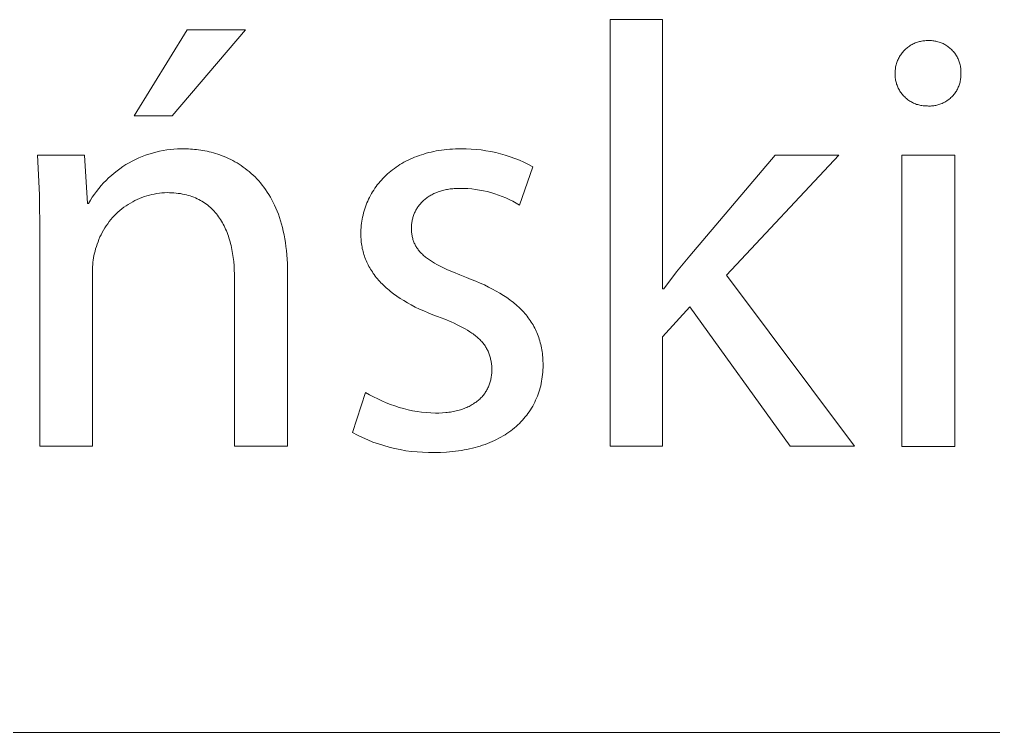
# Model space of a CAD drawing. Header units: millimetres. Extents: x -2163 to 4354, y -841 to 3711.
# Drawn here: x 3433.8 to 3539.5, y -841.3 to -763.9 of the extents above; entities that cross this region are included whole.
import ezdxf

# ---------------------------------------------------------------- set-up
doc = ezdxf.new("R2010")
doc.units = ezdxf.units.MM
doc.header["$MEASUREMENT"] = 0
doc.layers.add('Domyślny', color=7, linetype='Continuous', true_color=0x000000)

msp = doc.modelspace()

# ---------------------------------------------------------------- linework, layer by layer
at = {"layer": 'Domyślny', "color": 18, "lineweight": 15, "true_color": 0x000000}
for p, q in [((3497.87, -810.22), (3497.87, -763.91)), ((3497.87, -763.91), (3503.55, -763.91)), ((3503.55, -763.91), (3503.55, -793.14)), ((3446.2, -774.37), (3451.95, -765.04)), ((3458.27, -765.04), (3450.33, -774.37)), ((3451.95, -765.04), (3458.27, -765.04)), ((3531.2, -766.37), (3531.31, -766.34)), ((3531.31, -766.34), (3531.43, -766.3)), ((3531.43, -766.3), (3531.55, -766.28)), ((3531.55, -766.28), (3531.66, -766.25)), ((3531.66, -766.25), (3531.78, -766.23)), ((3531.78, -766.23), (3531.9, -766.22)), ((3531.9, -766.22), (3532.02, -766.21)), ((3532.02, -766.21), (3532.14, -766.2)), ((3532.14, -766.2), (3532.26, -766.2)), ((3532.26, -766.2), (3532.39, -766.2)), ((3532.39, -766.2), (3532.5, -766.2)), ((3532.5, -766.2), (3532.62, -766.2)), ((3532.62, -766.2), (3532.74, -766.2)), ((3532.74, -766.2), (3532.86, -766.21)), ((3532.86, -766.21), (3532.97, -766.23)), ((3532.97, -766.23), (3533.09, -766.25)), ((3533.09, -766.25), (3533.21, -766.27)), ((3533.21, -766.27), (3533.32, -766.29)), ((3533.32, -766.29), (3533.43, -766.32)), ((3533.43, -766.32), (3533.55, -766.36)), ((3533.55, -766.36), (3533.66, -766.39)), ((3529.61, -767.44), (3529.69, -767.35)), ((3529.69, -767.35), (3529.78, -767.26)), ((3529.78, -767.26), (3529.86, -767.17)), ((3529.86, -767.17), (3529.95, -767.09)), ((3529.95, -767.09), (3530.04, -767.01)), ((3530.04, -767.01), (3530.14, -766.94)), ((3530.14, -766.94), (3530.23, -766.86)), ((3530.23, -766.86), (3530.33, -766.8)), ((3530.33, -766.8), (3530.43, -766.73)), ((3530.43, -766.73), (3530.54, -766.67)), ((3530.54, -766.67), (3530.64, -766.61)), ((3530.64, -766.61), (3530.75, -766.55)), ((3530.75, -766.55), (3530.86, -766.5)), ((3530.86, -766.5), (3530.97, -766.46)), ((3530.97, -766.46), (3531.08, -766.41)), ((3531.08, -766.41), (3531.2, -766.37)), ((3533.66, -766.39), (3533.77, -766.44)), ((3533.77, -766.44), (3533.88, -766.48)), ((3533.88, -766.48), (3533.99, -766.53)), ((3533.99, -766.53), (3534.09, -766.58)), ((3534.09, -766.58), (3534.19, -766.64)), ((3534.19, -766.64), (3534.3, -766.7)), ((3534.3, -766.7), (3534.4, -766.76)), ((3534.4, -766.76), (3534.49, -766.83)), ((3534.49, -766.83), (3534.59, -766.9)), ((3534.59, -766.9), (3534.68, -766.97)), ((3534.68, -766.97), (3534.77, -767.05)), ((3534.77, -767.05), (3534.86, -767.13)), ((3534.86, -767.13), (3534.94, -767.21)), ((3534.94, -767.21), (3535.02, -767.3)), ((3535.02, -767.3), (3535.1, -767.38)), ((3535.1, -767.38), (3535.18, -767.48)), ((3528.96, -768.59), (3529.01, -768.48)), ((3529.01, -768.48), (3529.05, -768.36)), ((3529.05, -768.36), (3529.1, -768.25)), ((3529.1, -768.25), (3529.15, -768.14)), ((3529.15, -768.14), (3529.21, -768.04)), ((3529.21, -768.04), (3529.26, -767.93)), ((3529.26, -767.93), (3529.33, -767.83)), ((3529.33, -767.83), (3529.39, -767.73)), ((3529.39, -767.73), (3529.46, -767.63)), ((3529.46, -767.63), (3529.54, -767.53)), ((3529.54, -767.53), (3529.61, -767.44)), ((3535.18, -767.48), (3535.25, -767.57)), ((3535.25, -767.57), (3535.32, -767.66)), ((3535.32, -767.66), (3535.38, -767.76)), ((3535.38, -767.76), (3535.44, -767.86)), ((3535.44, -767.86), (3535.5, -767.96)), ((3535.5, -767.96), (3535.56, -768.07)), ((3535.56, -768.07), (3535.61, -768.17)), ((3535.61, -768.17), (3535.66, -768.28)), ((3535.66, -768.28), (3535.7, -768.39)), ((3535.7, -768.39), (3535.74, -768.5)), ((3528.79, -769.42), (3528.81, -769.3)), ((3528.79, -769.54), (3528.79, -769.42)), ((3528.81, -769.3), (3528.82, -769.18)), ((3528.82, -769.18), (3528.84, -769.06)), ((3528.84, -769.06), (3528.87, -768.94)), ((3528.87, -768.94), (3528.9, -768.82)), ((3528.9, -768.82), (3528.93, -768.7)), ((3528.93, -768.7), (3528.96, -768.59)), ((3535.74, -768.5), (3535.78, -768.61)), ((3535.78, -768.61), (3535.81, -768.73)), ((3535.81, -768.73), (3535.84, -768.84)), ((3535.84, -768.84), (3535.86, -768.96)), ((3535.86, -768.96), (3535.88, -769.07)), ((3535.88, -769.07), (3535.9, -769.19)), ((3535.9, -769.19), (3535.91, -769.31)), ((3535.91, -769.31), (3535.92, -769.42)), ((3535.92, -769.42), (3535.93, -769.54)), ((3528.78, -769.66), (3528.79, -769.54)), ((3528.78, -769.78), (3528.78, -769.66)), ((3528.78, -769.9), (3528.78, -769.78)), ((3528.79, -770.01), (3528.78, -769.9)), ((3528.79, -770.13), (3528.79, -770.01)), ((3528.8, -770.25), (3528.79, -770.13)), ((3528.82, -770.37), (3528.8, -770.25)), ((3528.84, -770.48), (3528.82, -770.37)), ((3528.86, -770.6), (3528.84, -770.48)), ((3535.85, -770.59), (3535.83, -770.7)), ((3535.88, -770.47), (3535.85, -770.59)), ((3535.89, -770.36), (3535.88, -770.47)), ((3535.91, -770.24), (3535.89, -770.36)), ((3535.92, -770.13), (3535.91, -770.24)), ((3535.93, -769.66), (3535.92, -769.78)), ((3535.92, -769.78), (3535.92, -769.89)), ((3535.92, -769.89), (3535.92, -770.01)), ((3535.92, -770.01), (3535.92, -770.13)), ((3535.93, -769.54), (3535.93, -769.66)), ((3528.89, -770.71), (3528.86, -770.6)), ((3528.92, -770.83), (3528.89, -770.71)), ((3528.95, -770.94), (3528.92, -770.83)), ((3528.99, -771.05), (3528.95, -770.94)), ((3529.04, -771.16), (3528.99, -771.05)), ((3529.08, -771.27), (3529.04, -771.16)), ((3529.13, -771.37), (3529.08, -771.27)), ((3529.19, -771.48), (3529.13, -771.37)), ((3529.24, -771.58), (3529.19, -771.48)), ((3529.3, -771.68), (3529.24, -771.58)), ((3535.49, -771.57), (3535.43, -771.67)), ((3535.54, -771.46), (3535.49, -771.57)), ((3535.59, -771.36), (3535.54, -771.46)), ((3535.64, -771.25), (3535.59, -771.36)), ((3535.69, -771.15), (3535.64, -771.25)), ((3535.73, -771.04), (3535.69, -771.15)), ((3535.76, -770.93), (3535.73, -771.04)), ((3535.8, -770.82), (3535.76, -770.93)), ((3535.83, -770.7), (3535.8, -770.82)), ((3529.37, -771.78), (3529.3, -771.68)), ((3529.44, -771.88), (3529.37, -771.78)), ((3529.51, -771.97), (3529.44, -771.88)), ((3529.58, -772.06), (3529.51, -771.97)), ((3529.66, -772.15), (3529.58, -772.06)), ((3529.74, -772.24), (3529.66, -772.15)), ((3529.82, -772.32), (3529.74, -772.24)), ((3529.91, -772.4), (3529.82, -772.32)), ((3530, -772.48), (3529.91, -772.4)), ((3530.09, -772.56), (3530, -772.48)), ((3530.18, -772.63), (3530.09, -772.56)), ((3530.28, -772.7), (3530.18, -772.63)), ((3530.38, -772.76), (3530.28, -772.7)), ((3534.48, -772.68), (3534.38, -772.75)), ((3534.57, -772.61), (3534.48, -772.68)), ((3534.66, -772.54), (3534.57, -772.61)), ((3534.75, -772.47), (3534.66, -772.54)), ((3534.84, -772.39), (3534.75, -772.47)), ((3534.92, -772.31), (3534.84, -772.39)), ((3535.01, -772.22), (3534.92, -772.31)), ((3535.08, -772.14), (3535.01, -772.22)), ((3535.16, -772.05), (3535.08, -772.14)), ((3535.23, -771.96), (3535.16, -772.05)), ((3535.3, -771.86), (3535.23, -771.96)), ((3535.37, -771.77), (3535.3, -771.86)), ((3535.43, -771.67), (3535.37, -771.77)), ((3530.48, -772.82), (3530.38, -772.76)), ((3530.58, -772.88), (3530.48, -772.82)), ((3530.68, -772.93), (3530.58, -772.88)), ((3530.79, -772.99), (3530.68, -772.93)), ((3530.9, -773.03), (3530.79, -772.99)), ((3531.01, -773.08), (3530.9, -773.03)), ((3531.12, -773.12), (3531.01, -773.08)), ((3531.23, -773.15), (3531.12, -773.12)), ((3531.34, -773.18), (3531.23, -773.15)), ((3531.46, -773.21), (3531.34, -773.18)), ((3531.57, -773.23), (3531.46, -773.21)), ((3531.69, -773.25), (3531.57, -773.23)), ((3531.81, -773.27), (3531.69, -773.25)), ((3531.92, -773.28), (3531.81, -773.27)), ((3532.04, -773.29), (3531.92, -773.28)), ((3532.16, -773.29), (3532.04, -773.29)), ((3532.28, -773.29), (3532.16, -773.29)), ((3532.39, -773.3), (3532.28, -773.29)), ((3532.51, -773.3), (3532.39, -773.3)), ((3532.63, -773.3), (3532.51, -773.3)), ((3532.74, -773.29), (3532.63, -773.3)), ((3532.86, -773.29), (3532.74, -773.29)), ((3532.97, -773.27), (3532.86, -773.29)), ((3533.09, -773.25), (3532.97, -773.27)), ((3533.2, -773.23), (3533.09, -773.25)), ((3533.32, -773.21), (3533.2, -773.23)), ((3533.43, -773.18), (3533.32, -773.21)), ((3533.54, -773.14), (3533.43, -773.18)), ((3533.65, -773.11), (3533.54, -773.14)), ((3533.76, -773.07), (3533.65, -773.11)), ((3533.87, -773.02), (3533.76, -773.07)), ((3533.98, -772.97), (3533.87, -773.02)), ((3534.08, -772.92), (3533.98, -772.97)), ((3534.18, -772.87), (3534.08, -772.92)), ((3534.28, -772.81), (3534.18, -772.87)), ((3534.38, -772.75), (3534.28, -772.81)), ((3450.33, -774.37), (3446.2, -774.37)), ((3450.12, -778.02), (3450.51, -777.98)), ((3450.51, -777.98), (3450.9, -777.96)), ((3450.9, -777.96), (3451.3, -777.95)), ((3451.3, -777.95), (3451.69, -777.95)), ((3451.69, -777.95), (3451.9, -777.95)), ((3451.9, -777.95), (3452.11, -777.96)), ((3452.11, -777.96), (3452.32, -777.97)), ((3452.32, -777.97), (3452.54, -777.98)), ((3452.54, -777.98), (3452.75, -778)), ((3480.15, -778.01), (3480.45, -777.99)), ((3480.45, -777.99), (3480.76, -777.97)), ((3480.76, -777.97), (3481.07, -777.95)), ((3481.07, -777.95), (3481.38, -777.94)), ((3481.38, -777.94), (3481.69, -777.94)), ((3481.69, -777.94), (3482.23, -777.94)), ((3482.23, -777.94), (3482.77, -777.97)), ((3482.77, -777.97), (3483.31, -778.01)), ((3435.92, -782.92), (3435.72, -778.64)), ((3435.72, -778.64), (3440.8, -778.64)), ((3440.8, -778.64), (3441.12, -783.87)), ((3446.35, -779.1), (3446.71, -778.93)), ((3446.71, -778.93), (3447.07, -778.78)), ((3447.07, -778.78), (3447.44, -778.64)), ((3447.44, -778.64), (3447.81, -778.51)), ((3447.81, -778.51), (3448.19, -778.4)), ((3448.19, -778.4), (3448.57, -778.29)), ((3448.57, -778.29), (3448.95, -778.2)), ((3448.95, -778.2), (3449.34, -778.13)), ((3449.34, -778.13), (3449.73, -778.07)), ((3449.73, -778.07), (3450.12, -778.02)), ((3452.75, -778), (3452.98, -778.02)), ((3452.98, -778.02), (3453.2, -778.05)), ((3453.2, -778.05), (3453.42, -778.08)), ((3453.42, -778.08), (3453.65, -778.12)), ((3453.65, -778.12), (3453.88, -778.16)), ((3453.88, -778.16), (3454.11, -778.21)), ((3454.11, -778.21), (3454.34, -778.26)), ((3454.34, -778.26), (3454.57, -778.32)), ((3454.57, -778.32), (3454.81, -778.38)), ((3454.81, -778.38), (3455.04, -778.45)), ((3455.04, -778.45), (3455.28, -778.53)), ((3455.28, -778.53), (3455.51, -778.61)), ((3455.51, -778.61), (3455.74, -778.69)), ((3455.74, -778.69), (3455.98, -778.79)), ((3455.98, -778.79), (3456.21, -778.88)), ((3456.21, -778.88), (3456.45, -778.99)), ((3456.45, -778.99), (3456.68, -779.1)), ((3476.16, -779.07), (3476.39, -778.96)), ((3476.39, -778.96), (3476.63, -778.86)), ((3476.63, -778.86), (3476.88, -778.76)), ((3476.88, -778.76), (3477.13, -778.67)), ((3477.13, -778.67), (3477.38, -778.59)), ((3477.38, -778.59), (3477.64, -778.51)), ((3477.64, -778.51), (3477.9, -778.43)), ((3477.9, -778.43), (3478.17, -778.36)), ((3478.17, -778.36), (3478.44, -778.29)), ((3478.44, -778.29), (3478.71, -778.23)), ((3478.71, -778.23), (3478.99, -778.18)), ((3478.99, -778.18), (3479.28, -778.13)), ((3479.28, -778.13), (3479.56, -778.09)), ((3479.56, -778.09), (3479.86, -778.05)), ((3479.86, -778.05), (3480.15, -778.01)), ((3483.31, -778.01), (3483.85, -778.07)), ((3483.85, -778.07), (3484.38, -778.15)), ((3484.38, -778.15), (3484.91, -778.24)), ((3484.91, -778.24), (3485.44, -778.35)), ((3485.44, -778.35), (3485.97, -778.49)), ((3485.97, -778.49), (3486.48, -778.64)), ((3486.48, -778.64), (3487, -778.8)), ((3487, -778.8), (3487.5, -778.99)), ((3487.5, -778.99), (3488.01, -779.19)), ((3506.5, -789.54), (3515.75, -778.64)), ((3522.67, -778.64), (3510.48, -791.64)), ((3515.75, -778.64), (3522.67, -778.64)), ((3529.52, -778.65), (3535.27, -778.65)), ((3529.52, -810.23), (3529.52, -778.65)), ((3535.27, -778.65), (3535.27, -810.23)), ((3444.34, -780.33), (3444.65, -780.1)), ((3444.65, -780.1), (3444.98, -779.87)), ((3444.98, -779.87), (3445.31, -779.66)), ((3445.31, -779.66), (3445.65, -779.46)), ((3445.65, -779.46), (3446, -779.27)), ((3446, -779.27), (3446.35, -779.1)), ((3456.68, -779.1), (3456.91, -779.22)), ((3456.91, -779.22), (3457.14, -779.35)), ((3457.14, -779.35), (3457.37, -779.48)), ((3457.37, -779.48), (3457.59, -779.62)), ((3457.59, -779.62), (3457.82, -779.76)), ((3457.82, -779.76), (3458.04, -779.92)), ((3458.04, -779.92), (3458.26, -780.08)), ((3458.26, -780.08), (3458.48, -780.25)), ((3474.25, -780.21), (3474.44, -780.07)), ((3474.44, -780.07), (3474.64, -779.93)), ((3474.64, -779.93), (3474.84, -779.79)), ((3474.84, -779.79), (3475.05, -779.66)), ((3475.05, -779.66), (3475.26, -779.53)), ((3475.26, -779.53), (3475.48, -779.41)), ((3475.48, -779.41), (3475.7, -779.29)), ((3475.7, -779.29), (3475.93, -779.18)), ((3475.93, -779.18), (3476.16, -779.07)), ((3488.01, -779.19), (3488.5, -779.41)), ((3489.46, -779.89), (3488.03, -784.06)), ((3488.5, -779.41), (3488.99, -779.64)), ((3488.99, -779.64), (3489.46, -779.89)), ((3443.15, -781.37), (3443.43, -781.09)), ((3443.43, -781.09), (3443.73, -780.83)), ((3443.73, -780.83), (3444.03, -780.57)), ((3444.03, -780.57), (3444.34, -780.33)), ((3458.48, -780.25), (3458.69, -780.42)), ((3458.69, -780.42), (3458.9, -780.61)), ((3458.9, -780.61), (3459.11, -780.8)), ((3459.11, -780.8), (3459.32, -781)), ((3459.32, -781), (3459.52, -781.21)), ((3473.04, -781.33), (3473.2, -781.16)), ((3473.2, -781.16), (3473.36, -780.99)), ((3473.36, -780.99), (3473.53, -780.83)), ((3473.53, -780.83), (3473.7, -780.67)), ((3473.7, -780.67), (3473.88, -780.51)), ((3473.88, -780.51), (3474.06, -780.36)), ((3474.06, -780.36), (3474.25, -780.21)), ((3442.36, -782.25), (3442.61, -781.94)), ((3442.61, -781.94), (3442.88, -781.65)), ((3442.88, -781.65), (3443.15, -781.37)), ((3459.52, -781.21), (3459.72, -781.42)), ((3459.72, -781.42), (3459.91, -781.65)), ((3459.91, -781.65), (3460.1, -781.88)), ((3460.1, -781.88), (3460.29, -782.12)), ((3460.29, -782.12), (3460.47, -782.37)), ((3472.32, -782.23), (3472.46, -782.04)), ((3472.46, -782.04), (3472.59, -781.86)), ((3472.59, -781.86), (3472.74, -781.68)), ((3472.74, -781.68), (3472.89, -781.5)), ((3472.89, -781.5), (3473.04, -781.33)), ((3435.98, -787.19), (3435.92, -782.92)), ((3441.45, -783.53), (3441.66, -783.2)), ((3441.66, -783.2), (3441.89, -782.88)), ((3441.89, -782.88), (3442.12, -782.56)), ((3442.12, -782.56), (3442.36, -782.25)), ((3447.05, -783.23), (3446.79, -783.33)), ((3447.31, -783.13), (3447.05, -783.23)), ((3447.58, -783.05), (3447.31, -783.13)), ((3447.85, -782.97), (3447.58, -783.05)), ((3448.12, -782.9), (3447.85, -782.97)), ((3448.39, -782.85), (3448.12, -782.9)), ((3448.67, -782.8), (3448.39, -782.85)), ((3448.95, -782.76), (3448.67, -782.8)), ((3449.22, -782.73), (3448.95, -782.76)), ((3449.5, -782.71), (3449.22, -782.73)), ((3449.78, -782.7), (3449.5, -782.71)), ((3450.03, -782.71), (3449.78, -782.7)), ((3450.28, -782.72), (3450.03, -782.71)), ((3450.52, -782.73), (3450.28, -782.72)), ((3450.76, -782.75), (3450.52, -782.73)), ((3450.99, -782.78), (3450.76, -782.75)), ((3451.22, -782.81), (3450.99, -782.78)), ((3451.44, -782.85), (3451.22, -782.81)), ((3451.65, -782.9), (3451.44, -782.85)), ((3451.87, -782.95), (3451.65, -782.9)), ((3452.07, -783), (3451.87, -782.95)), ((3452.27, -783.06), (3452.07, -783)), ((3452.47, -783.13), (3452.27, -783.06)), ((3452.66, -783.2), (3452.47, -783.13)), ((3452.85, -783.28), (3452.66, -783.2)), ((3460.47, -782.37), (3460.64, -782.63)), ((3460.64, -782.63), (3460.81, -782.9)), ((3460.81, -782.9), (3460.98, -783.18)), ((3460.98, -783.18), (3461.14, -783.47)), ((3471.64, -783.41), (3471.74, -783.21)), ((3471.74, -783.21), (3471.85, -783)), ((3471.85, -783), (3471.96, -782.81)), ((3471.96, -782.81), (3472.08, -782.61)), ((3472.08, -782.61), (3472.2, -782.42)), ((3472.2, -782.42), (3472.32, -782.23)), ((3478, -783.23), (3477.91, -783.3)), ((3478.1, -783.16), (3478, -783.23)), ((3478.2, -783.1), (3478.1, -783.16)), ((3478.3, -783.04), (3478.2, -783.1)), ((3478.4, -782.98), (3478.3, -783.04)), ((3478.5, -782.92), (3478.4, -782.98)), ((3478.61, -782.87), (3478.5, -782.92)), ((3478.72, -782.81), (3478.61, -782.87)), ((3478.83, -782.76), (3478.72, -782.81)), ((3478.95, -782.71), (3478.83, -782.76)), ((3479.06, -782.67), (3478.95, -782.71)), ((3479.18, -782.62), (3479.06, -782.67)), ((3479.3, -782.58), (3479.18, -782.62)), ((3479.43, -782.54), (3479.3, -782.58)), ((3479.55, -782.5), (3479.43, -782.54)), ((3479.68, -782.46), (3479.55, -782.5)), ((3479.81, -782.43), (3479.68, -782.46)), ((3479.95, -782.4), (3479.81, -782.43)), ((3480.08, -782.37), (3479.95, -782.4)), ((3480.22, -782.35), (3480.08, -782.37)), ((3480.36, -782.32), (3480.22, -782.35)), ((3480.5, -782.3), (3480.36, -782.32)), ((3480.65, -782.29), (3480.5, -782.3)), ((3480.79, -782.27), (3480.65, -782.29)), ((3480.94, -782.26), (3480.79, -782.27)), ((3481.1, -782.25), (3480.94, -782.26)), ((3481.25, -782.24), (3481.1, -782.25)), ((3481.41, -782.24), (3481.25, -782.24)), ((3481.56, -782.24), (3481.41, -782.24)), ((3481.99, -782.24), (3481.56, -782.24)), ((3482.41, -782.26), (3481.99, -782.24)), ((3482.84, -782.3), (3482.41, -782.26)), ((3483.26, -782.35), (3482.84, -782.3)), ((3483.68, -782.42), (3483.26, -782.35)), ((3484.1, -782.5), (3483.68, -782.42)), ((3484.51, -782.59), (3484.1, -782.5)), ((3484.92, -782.7), (3484.51, -782.59)), ((3485.33, -782.82), (3484.92, -782.7)), ((3485.73, -782.96), (3485.33, -782.82)), ((3486.13, -783.11), (3485.73, -782.96)), ((3486.52, -783.27), (3486.13, -783.11)), ((3486.91, -783.45), (3486.52, -783.27)), ((3441.12, -783.87), (3441.25, -783.87)), ((3441.25, -783.87), (3441.45, -783.53)), ((3445.09, -784.29), (3444.87, -784.46)), ((3445.32, -784.13), (3445.09, -784.29)), ((3445.55, -783.97), (3445.32, -784.13)), ((3445.79, -783.83), (3445.55, -783.97)), ((3446.04, -783.69), (3445.79, -783.83)), ((3446.28, -783.56), (3446.04, -783.69)), ((3446.54, -783.44), (3446.28, -783.56)), ((3446.79, -783.33), (3446.54, -783.44)), ((3453.04, -783.36), (3452.85, -783.28)), ((3453.21, -783.45), (3453.04, -783.36)), ((3453.39, -783.54), (3453.21, -783.45)), ((3453.56, -783.64), (3453.39, -783.54)), ((3453.72, -783.74), (3453.56, -783.64)), ((3453.88, -783.84), (3453.72, -783.74)), ((3454.04, -783.96), (3453.88, -783.84)), ((3454.19, -784.07), (3454.04, -783.96)), ((3454.34, -784.19), (3454.19, -784.07)), ((3454.48, -784.32), (3454.34, -784.19)), ((3454.62, -784.45), (3454.48, -784.32)), ((3461.14, -783.47), (3461.29, -783.77)), ((3461.29, -783.77), (3461.44, -784.07)), ((3461.44, -784.07), (3461.58, -784.39)), ((3471.22, -784.46), (3471.3, -784.25)), ((3471.3, -784.25), (3471.38, -784.04)), ((3471.38, -784.04), (3471.46, -783.82)), ((3471.46, -783.82), (3471.55, -783.62)), ((3471.55, -783.62), (3471.64, -783.41)), ((3476.94, -784.32), (3476.88, -784.41)), ((3477, -784.24), (3476.94, -784.32)), ((3477.06, -784.15), (3477, -784.24)), ((3477.13, -784.06), (3477.06, -784.15)), ((3477.19, -783.98), (3477.13, -784.06)), ((3477.26, -783.9), (3477.19, -783.98)), ((3477.34, -783.82), (3477.26, -783.9)), ((3477.41, -783.74), (3477.34, -783.82)), ((3477.49, -783.66), (3477.41, -783.74)), ((3477.57, -783.58), (3477.49, -783.66)), ((3477.65, -783.51), (3477.57, -783.58)), ((3477.74, -783.44), (3477.65, -783.51)), ((3477.82, -783.36), (3477.74, -783.44)), ((3477.91, -783.3), (3477.82, -783.36)), ((3487.29, -783.64), (3486.91, -783.45)), ((3487.66, -783.84), (3487.29, -783.64)), ((3488.03, -784.06), (3487.66, -783.84)), ((3444.04, -785.21), (3443.85, -785.41)), ((3444.24, -785.01), (3444.04, -785.21)), ((3444.44, -784.82), (3444.24, -785.01)), ((3444.65, -784.64), (3444.44, -784.82)), ((3444.87, -784.46), (3444.65, -784.64)), ((3454.75, -784.58), (3454.62, -784.45)), ((3454.88, -784.72), (3454.75, -784.58)), ((3455.01, -784.86), (3454.88, -784.72)), ((3455.13, -785), (3455.01, -784.86)), ((3455.25, -785.15), (3455.13, -785)), ((3455.36, -785.31), (3455.25, -785.15)), ((3455.47, -785.46), (3455.36, -785.31)), ((3461.58, -784.39), (3461.72, -784.72)), ((3461.72, -784.72), (3461.85, -785.05)), ((3461.85, -785.05), (3461.97, -785.4)), ((3470.95, -785.58), (3470.99, -785.35)), ((3470.99, -785.35), (3471.04, -785.13)), ((3471.04, -785.13), (3471.1, -784.9)), ((3471.1, -784.9), (3471.16, -784.68)), ((3471.16, -784.68), (3471.22, -784.46)), ((3476.46, -785.38), (3476.43, -785.48)), ((3476.49, -785.28), (3476.46, -785.38)), ((3476.52, -785.18), (3476.49, -785.28)), ((3476.56, -785.08), (3476.52, -785.18)), ((3476.59, -784.98), (3476.56, -785.08)), ((3476.64, -784.88), (3476.59, -784.98)), ((3476.68, -784.79), (3476.64, -784.88)), ((3476.73, -784.69), (3476.68, -784.79)), ((3476.78, -784.6), (3476.73, -784.69)), ((3476.83, -784.5), (3476.78, -784.6)), ((3476.88, -784.41), (3476.83, -784.5)), ((3443.17, -786.3), (3443.02, -786.53)), ((3443.33, -786.07), (3443.17, -786.3)), ((3443.5, -785.84), (3443.33, -786.07)), ((3443.67, -785.63), (3443.5, -785.84)), ((3443.85, -785.41), (3443.67, -785.63)), ((3455.58, -785.63), (3455.47, -785.46)), ((3455.68, -785.79), (3455.58, -785.63)), ((3455.78, -785.96), (3455.68, -785.79)), ((3455.87, -786.13), (3455.78, -785.96)), ((3455.96, -786.3), (3455.87, -786.13)), ((3456.05, -786.48), (3455.96, -786.3)), ((3461.97, -785.4), (3462.08, -785.76)), ((3462.08, -785.76), (3462.19, -786.12)), ((3462.19, -786.12), (3462.29, -786.5)), ((3470.83, -786.5), (3470.85, -786.26)), ((3470.85, -786.26), (3470.88, -786.03)), ((3470.88, -786.03), (3470.91, -785.8)), ((3470.91, -785.8), (3470.95, -785.58)), ((3476.3, -786.33), (3476.29, -786.44)), ((3476.29, -786.44), (3476.29, -786.55)), ((3476.31, -786.12), (3476.3, -786.22)), ((3476.3, -786.22), (3476.3, -786.33)), ((3476.33, -786.01), (3476.31, -786.12)), ((3476.34, -785.9), (3476.33, -786.01)), ((3476.36, -785.8), (3476.34, -785.9)), ((3476.38, -785.69), (3476.36, -785.8)), ((3476.4, -785.59), (3476.38, -785.69)), ((3476.43, -785.48), (3476.4, -785.59)), ((3435.98, -810.22), (3435.98, -787.19)), ((3442.61, -787.26), (3442.49, -787.51)), ((3442.73, -787.01), (3442.61, -787.26)), ((3442.87, -786.77), (3442.73, -787.01)), ((3443.02, -786.53), (3442.87, -786.77)), ((3456.13, -786.66), (3456.05, -786.48)), ((3456.21, -786.85), (3456.13, -786.66)), ((3456.29, -787.04), (3456.21, -786.85)), ((3456.36, -787.23), (3456.29, -787.04)), ((3456.43, -787.42), (3456.36, -787.23)), ((3456.49, -787.62), (3456.43, -787.42)), ((3462.29, -786.5), (3462.38, -786.89)), ((3462.38, -786.89), (3462.47, -787.29)), ((3462.47, -787.29), (3462.55, -787.7)), ((3470.8, -786.97), (3470.81, -786.73)), ((3470.8, -787.21), (3470.8, -786.97)), ((3470.8, -787.38), (3470.8, -787.21)), ((3470.81, -787.56), (3470.8, -787.38)), ((3470.81, -786.73), (3470.83, -786.5)), ((3476.29, -786.55), (3476.29, -786.68)), ((3476.29, -786.68), (3476.3, -786.79)), ((3476.3, -786.79), (3476.3, -786.91)), ((3476.3, -786.91), (3476.31, -787.03)), ((3476.31, -787.03), (3476.33, -787.14)), ((3476.33, -787.14), (3476.34, -787.25)), ((3476.34, -787.25), (3476.36, -787.36)), ((3476.36, -787.36), (3476.38, -787.47)), ((3476.38, -787.47), (3476.4, -787.57)), ((3442.18, -788.29), (3442.1, -788.56)), ((3442.28, -788.03), (3442.18, -788.29)), ((3442.38, -787.77), (3442.28, -788.03)), ((3442.49, -787.51), (3442.38, -787.77)), ((3456.55, -787.82), (3456.49, -787.62)), ((3456.61, -788.02), (3456.55, -787.82)), ((3456.67, -788.23), (3456.61, -788.02)), ((3456.72, -788.43), (3456.67, -788.23)), ((3456.81, -788.86), (3456.72, -788.43)), ((3462.55, -787.7), (3462.61, -788.12)), ((3462.61, -788.12), (3462.67, -788.55)), ((3462.67, -788.55), (3462.73, -788.99)), ((3470.82, -787.73), (3470.81, -787.56)), ((3470.83, -787.91), (3470.82, -787.73)), ((3470.85, -788.08), (3470.83, -787.91)), ((3470.87, -788.25), (3470.85, -788.08)), ((3470.9, -788.42), (3470.87, -788.25)), ((3470.93, -788.59), (3470.9, -788.42)), ((3476.4, -787.57), (3476.43, -787.68)), ((3476.43, -787.68), (3476.46, -787.78)), ((3476.46, -787.78), (3476.49, -787.88)), ((3476.49, -787.88), (3476.53, -787.98)), ((3476.53, -787.98), (3476.56, -788.08)), ((3476.56, -788.08), (3476.6, -788.18)), ((3476.6, -788.18), (3476.65, -788.27)), ((3476.65, -788.27), (3476.69, -788.36)), ((3476.69, -788.36), (3476.74, -788.46)), ((3476.74, -788.46), (3476.8, -788.55)), ((3476.8, -788.55), (3476.85, -788.64)), ((3441.84, -789.52), (3441.79, -789.77)), ((3441.89, -789.28), (3441.84, -789.52)), ((3441.96, -789.04), (3441.89, -789.28)), ((3442.02, -788.8), (3441.96, -789.04)), ((3442.1, -788.56), (3442.02, -788.8)), ((3456.89, -789.29), (3456.81, -788.86)), ((3456.95, -789.73), (3456.89, -789.29)), ((3462.73, -788.99), (3462.77, -789.45)), ((3462.77, -789.45), (3462.8, -789.91)), ((3470.96, -788.76), (3470.93, -788.59)), ((3471, -788.93), (3470.96, -788.76)), ((3471.04, -789.09), (3471, -788.93)), ((3471.09, -789.26), (3471.04, -789.09)), ((3471.14, -789.42), (3471.09, -789.26)), ((3471.19, -789.59), (3471.14, -789.42)), ((3471.25, -789.75), (3471.19, -789.59)), ((3476.85, -788.64), (3476.91, -788.72)), ((3476.91, -788.72), (3476.97, -788.81)), ((3476.97, -788.81), (3477.03, -788.9)), ((3477.03, -788.9), (3477.1, -788.98)), ((3477.1, -788.98), (3477.17, -789.07)), ((3477.17, -789.07), (3477.24, -789.15)), ((3477.24, -789.15), (3477.32, -789.23)), ((3477.32, -789.23), (3477.4, -789.31)), ((3477.4, -789.31), (3477.48, -789.39)), ((3477.48, -789.39), (3477.56, -789.47)), ((3477.56, -789.47), (3477.65, -789.55)), ((3477.65, -789.55), (3477.74, -789.62)), ((3505.06, -791.31), (3506.5, -789.54)), ((3441.71, -790.51), (3441.69, -790.75)), ((3441.73, -790.26), (3441.71, -790.51)), ((3441.76, -790.01), (3441.73, -790.26)), ((3441.79, -789.77), (3441.76, -790.01)), ((3457, -790.17), (3456.95, -789.73)), ((3457.04, -790.63), (3457, -790.17)), ((3457.07, -791.09), (3457.04, -790.63)), ((3462.8, -789.91), (3462.83, -790.39)), ((3462.83, -790.39), (3462.84, -790.88)), ((3471.31, -789.91), (3471.25, -789.75)), ((3471.38, -790.07), (3471.31, -789.91)), ((3471.45, -790.23), (3471.38, -790.07)), ((3471.52, -790.38), (3471.45, -790.23)), ((3471.6, -790.54), (3471.52, -790.38)), ((3471.68, -790.7), (3471.6, -790.54)), ((3477.74, -789.62), (3477.83, -789.7)), ((3477.83, -789.7), (3477.93, -789.78)), ((3477.93, -789.78), (3478.03, -789.85)), ((3478.03, -789.85), (3478.13, -789.93)), ((3478.13, -789.93), (3478.35, -790.07)), ((3478.35, -790.07), (3478.57, -790.22)), ((3478.57, -790.22), (3478.81, -790.36)), ((3478.81, -790.36), (3479.06, -790.5)), ((3479.06, -790.5), (3479.33, -790.64)), ((3479.33, -790.64), (3479.61, -790.78)), ((3441.69, -790.75), (3441.69, -791)), ((3441.69, -791), (3441.69, -791.25)), ((3441.69, -791.25), (3441.69, -810.22)), ((3457.09, -791.56), (3457.07, -791.09)), ((3457.1, -792.03), (3457.09, -791.56)), ((3462.84, -790.88), (3462.85, -791.38)), ((3462.85, -791.38), (3462.85, -810.22)), ((3471.77, -790.85), (3471.68, -790.7)), ((3471.86, -791), (3471.77, -790.85)), ((3471.95, -791.16), (3471.86, -791)), ((3472.05, -791.31), (3471.95, -791.16)), ((3472.15, -791.46), (3472.05, -791.31)), ((3472.26, -791.6), (3472.15, -791.46)), ((3472.37, -791.75), (3472.26, -791.6)), ((3479.61, -790.78), (3480.2, -791.06)), ((3480.2, -791.06), (3480.84, -791.34)), ((3480.84, -791.34), (3481.53, -791.63)), ((3481.53, -791.63), (3482.28, -791.91)), ((3503.68, -793.14), (3505.06, -791.31)), ((3510.48, -791.64), (3524.36, -810.22)), ((3457.1, -810.22), (3457.1, -792.03)), ((3472.48, -791.9), (3472.37, -791.75)), ((3472.6, -792.04), (3472.48, -791.9)), ((3472.72, -792.18), (3472.6, -792.04)), ((3472.85, -792.33), (3472.72, -792.18)), ((3472.98, -792.47), (3472.85, -792.33)), ((3473.12, -792.61), (3472.98, -792.47)), ((3473.26, -792.74), (3473.12, -792.61)), ((3473.4, -792.88), (3473.26, -792.74)), ((3482.28, -791.91), (3482.79, -792.11)), ((3482.79, -792.11), (3483.28, -792.31)), ((3483.28, -792.31), (3483.75, -792.51)), ((3483.75, -792.51), (3484.21, -792.72)), ((3484.21, -792.72), (3484.66, -792.94)), ((3473.55, -793.02), (3473.4, -792.88)), ((3473.7, -793.15), (3473.55, -793.02)), ((3473.86, -793.28), (3473.7, -793.15)), ((3474.02, -793.42), (3473.86, -793.28)), ((3474.35, -793.68), (3474.02, -793.42)), ((3474.7, -793.93), (3474.35, -793.68)), ((3484.66, -792.94), (3485.08, -793.16)), ((3485.08, -793.16), (3485.5, -793.38)), ((3485.5, -793.38), (3485.89, -793.61)), ((3485.89, -793.61), (3486.27, -793.85)), ((3503.55, -793.14), (3503.68, -793.14)), ((3475.07, -794.18), (3474.7, -793.93)), ((3475.45, -794.42), (3475.07, -794.18)), ((3475.85, -794.66), (3475.45, -794.42)), ((3476.27, -794.89), (3475.85, -794.66)), ((3476.7, -795.11), (3476.27, -794.89)), ((3486.27, -793.85), (3486.64, -794.09)), ((3486.64, -794.09), (3486.98, -794.34)), ((3486.98, -794.34), (3487.15, -794.46)), ((3487.15, -794.46), (3487.32, -794.59)), ((3487.32, -794.59), (3487.48, -794.72)), ((3487.48, -794.72), (3487.63, -794.85)), ((3487.63, -794.85), (3487.78, -794.99)), ((3477.16, -795.33), (3476.7, -795.11)), ((3477.62, -795.54), (3477.16, -795.33)), ((3478.11, -795.75), (3477.62, -795.54)), ((3478.61, -795.95), (3478.11, -795.75)), ((3479.13, -796.15), (3478.61, -795.95)), ((3487.78, -794.99), (3487.93, -795.12)), ((3487.93, -795.12), (3488.08, -795.26)), ((3488.08, -795.26), (3488.22, -795.4)), ((3488.22, -795.4), (3488.35, -795.54)), ((3488.35, -795.54), (3488.48, -795.68)), ((3488.48, -795.68), (3488.61, -795.83)), ((3488.61, -795.83), (3488.74, -795.97)), ((3506.5, -795.09), (3503.55, -798.35)), ((3517.4, -810.22), (3506.5, -795.09)), ((3479.9, -796.44), (3479.13, -796.15)), ((3480.61, -796.73), (3479.9, -796.44)), ((3480.94, -796.88), (3480.61, -796.73)), ((3481.26, -797.03), (3480.94, -796.88)), ((3488.74, -795.97), (3488.86, -796.12)), ((3488.86, -796.12), (3488.97, -796.27)), ((3488.97, -796.27), (3489.08, -796.42)), ((3489.08, -796.42), (3489.19, -796.58)), ((3489.19, -796.58), (3489.3, -796.74)), ((3489.3, -796.74), (3489.39, -796.9)), ((3489.39, -796.9), (3489.49, -797.06)), ((3481.56, -797.18), (3481.26, -797.03)), ((3481.85, -797.33), (3481.56, -797.18)), ((3482.12, -797.48), (3481.85, -797.33)), ((3482.38, -797.63), (3482.12, -797.48)), ((3482.63, -797.79), (3482.38, -797.63)), ((3482.86, -797.95), (3482.63, -797.79)), ((3482.98, -798.03), (3482.86, -797.95)), ((3483.08, -798.11), (3482.98, -798.03)), ((3489.49, -797.06), (3489.58, -797.22)), ((3489.58, -797.22), (3489.67, -797.39)), ((3489.67, -797.39), (3489.75, -797.55)), ((3489.75, -797.55), (3489.83, -797.72)), ((3489.83, -797.72), (3489.91, -797.89)), ((3489.91, -797.89), (3489.98, -798.07)), ((3489.98, -798.07), (3490.05, -798.25)), ((3483.19, -798.19), (3483.08, -798.11)), ((3483.29, -798.27), (3483.19, -798.19)), ((3483.39, -798.35), (3483.29, -798.27)), ((3483.49, -798.44), (3483.39, -798.35)), ((3483.58, -798.52), (3483.49, -798.44)), ((3483.67, -798.61), (3483.58, -798.52)), ((3483.76, -798.69), (3483.67, -798.61)), ((3483.84, -798.78), (3483.76, -798.69)), ((3483.92, -798.87), (3483.84, -798.78)), ((3484, -798.96), (3483.92, -798.87)), ((3484.07, -799.05), (3484, -798.96)), ((3484.14, -799.14), (3484.07, -799.05)), ((3490.05, -798.25), (3490.11, -798.43)), ((3490.11, -798.43), (3490.17, -798.61)), ((3490.17, -798.61), (3490.22, -798.79)), ((3490.22, -798.79), (3490.28, -798.98)), ((3490.28, -798.98), (3490.32, -799.17)), ((3503.55, -798.35), (3503.55, -810.22)), ((3484.21, -799.23), (3484.14, -799.14)), ((3484.28, -799.32), (3484.21, -799.23)), ((3484.34, -799.42), (3484.28, -799.32)), ((3484.4, -799.51), (3484.34, -799.42)), ((3484.45, -799.61), (3484.4, -799.51)), ((3484.51, -799.71), (3484.45, -799.61)), ((3484.56, -799.81), (3484.51, -799.71)), ((3484.61, -799.91), (3484.56, -799.81)), ((3484.65, -800.01), (3484.61, -799.91)), ((3484.69, -800.11), (3484.65, -800.01)), ((3484.73, -800.21), (3484.69, -800.11)), ((3490.32, -799.17), (3490.37, -799.36)), ((3490.37, -799.36), (3490.4, -799.55)), ((3490.4, -799.55), (3490.44, -799.75)), ((3490.44, -799.75), (3490.47, -799.95)), ((3490.47, -799.95), (3490.5, -800.15)), ((3490.5, -800.15), (3490.52, -800.36)), ((3484.77, -800.32), (3484.73, -800.21)), ((3484.8, -800.43), (3484.77, -800.32)), ((3484.84, -800.54), (3484.8, -800.43)), ((3484.87, -800.65), (3484.84, -800.54)), ((3484.89, -800.76), (3484.87, -800.65)), ((3484.92, -800.87), (3484.89, -800.76)), ((3484.94, -800.98), (3484.92, -800.87)), ((3484.96, -801.1), (3484.94, -800.98)), ((3484.97, -801.22), (3484.96, -801.1)), ((3484.98, -801.34), (3484.97, -801.22)), ((3490.52, -800.36), (3490.54, -800.56)), ((3490.54, -800.56), (3490.55, -800.77)), ((3490.55, -800.77), (3490.56, -800.99)), ((3490.56, -800.99), (3490.57, -801.2)), ((3490.57, -801.2), (3490.57, -801.42)), ((3485, -801.46), (3484.98, -801.34)), ((3485, -801.58), (3485, -801.46)), ((3485.01, -801.71), (3485, -801.58)), ((3485, -802.32), (3485.01, -802.2)), ((3485.01, -801.83), (3485.01, -801.71)), ((3485.01, -801.96), (3485.01, -801.83)), ((3485.01, -802.08), (3485.01, -801.96)), ((3485.01, -802.2), (3485.01, -802.08)), ((3490.54, -802.19), (3490.52, -802.44)), ((3490.56, -801.93), (3490.54, -802.19)), ((3490.57, -801.68), (3490.56, -801.93)), ((3490.57, -801.42), (3490.57, -801.68)), ((3484.77, -803.46), (3484.81, -803.35)), ((3484.81, -803.35), (3484.84, -803.24)), ((3484.84, -803.24), (3484.87, -803.13)), ((3484.87, -803.13), (3484.9, -803.02)), ((3484.9, -803.02), (3484.92, -802.9)), ((3484.92, -802.9), (3484.94, -802.79)), ((3484.94, -802.79), (3484.96, -802.67)), ((3484.96, -802.67), (3484.98, -802.56)), ((3484.98, -802.56), (3484.99, -802.44)), ((3484.99, -802.44), (3485, -802.32)), ((3490.42, -803.17), (3490.37, -803.42)), ((3490.46, -802.93), (3490.42, -803.17)), ((3490.49, -802.69), (3490.46, -802.93)), ((3490.52, -802.44), (3490.49, -802.69)), ((3469.89, -808.73), (3471.32, -804.37)), ((3471.32, -804.37), (3471.75, -804.63)), ((3484.25, -804.48), (3484.31, -804.38)), ((3484.31, -804.38), (3484.37, -804.29)), ((3484.37, -804.29), (3484.43, -804.19)), ((3484.43, -804.19), (3484.49, -804.09)), ((3484.49, -804.09), (3484.55, -803.99)), ((3484.55, -803.99), (3484.6, -803.88)), ((3484.6, -803.88), (3484.64, -803.78)), ((3484.64, -803.78), (3484.69, -803.67)), ((3484.69, -803.67), (3484.73, -803.57)), ((3484.73, -803.57), (3484.77, -803.46)), ((3490.12, -804.35), (3490.04, -804.57)), ((3490.19, -804.12), (3490.12, -804.35)), ((3490.26, -803.89), (3490.19, -804.12)), ((3490.32, -803.65), (3490.26, -803.89)), ((3490.37, -803.42), (3490.32, -803.65)), ((3471.75, -804.63), (3472.19, -804.87)), ((3472.19, -804.87), (3472.63, -805.09)), ((3472.63, -805.09), (3473.09, -805.31)), ((3473.09, -805.31), (3473.55, -805.5)), ((3483.22, -805.49), (3483.32, -805.42)), ((3483.32, -805.42), (3483.42, -805.34)), ((3483.42, -805.34), (3483.52, -805.26)), ((3483.52, -805.26), (3483.61, -805.18)), ((3483.61, -805.18), (3483.7, -805.1)), ((3483.7, -805.1), (3483.79, -805.02)), ((3483.79, -805.02), (3483.87, -804.93)), ((3483.87, -804.93), (3483.95, -804.84)), ((3483.95, -804.84), (3484.03, -804.76)), ((3484.03, -804.76), (3484.11, -804.66)), ((3484.11, -804.66), (3484.18, -804.57)), ((3484.18, -804.57), (3484.25, -804.48)), ((3489.67, -805.45), (3489.57, -805.66)), ((3489.77, -805.23), (3489.67, -805.45)), ((3489.87, -805.02), (3489.77, -805.23)), ((3489.96, -804.8), (3489.87, -805.02)), ((3490.04, -804.57), (3489.96, -804.8)), ((3473.55, -805.5), (3474.01, -805.69)), ((3474.01, -805.69), (3474.48, -805.85)), ((3474.48, -805.85), (3474.96, -806)), ((3474.96, -806), (3475.44, -806.14)), ((3475.44, -806.14), (3475.93, -806.26)), ((3475.93, -806.26), (3476.41, -806.36)), ((3476.41, -806.36), (3476.91, -806.45)), ((3476.91, -806.45), (3477.4, -806.52)), ((3477.4, -806.52), (3477.9, -806.57)), ((3480.35, -806.53), (3480.52, -806.51)), ((3480.52, -806.51), (3480.69, -806.48)), ((3480.69, -806.48), (3480.85, -806.45)), ((3480.85, -806.45), (3481.01, -806.42)), ((3481.01, -806.42), (3481.16, -806.38)), ((3481.16, -806.38), (3481.31, -806.34)), ((3481.31, -806.34), (3481.46, -806.3)), ((3481.46, -806.3), (3481.61, -806.26)), ((3481.61, -806.26), (3481.75, -806.22)), ((3481.75, -806.22), (3481.89, -806.17)), ((3481.89, -806.17), (3482.03, -806.12)), ((3482.03, -806.12), (3482.16, -806.06)), ((3482.16, -806.06), (3482.29, -806.01)), ((3482.29, -806.01), (3482.42, -805.95)), ((3482.42, -805.95), (3482.54, -805.89)), ((3482.54, -805.89), (3482.66, -805.83)), ((3482.66, -805.83), (3482.78, -805.77)), ((3482.78, -805.77), (3482.89, -805.7)), ((3482.89, -805.7), (3483.01, -805.63)), ((3483.01, -805.63), (3483.11, -805.56)), ((3483.11, -805.56), (3483.22, -805.49)), ((3489.08, -806.47), (3488.94, -806.66)), ((3489.21, -806.27), (3489.08, -806.47)), ((3489.33, -806.07), (3489.21, -806.27)), ((3489.45, -805.87), (3489.33, -806.07)), ((3489.57, -805.66), (3489.45, -805.87)), ((3477.9, -806.57), (3478.4, -806.61)), ((3478.4, -806.61), (3478.9, -806.63)), ((3478.9, -806.63), (3479.28, -806.62)), ((3479.28, -806.62), (3479.65, -806.6)), ((3479.65, -806.6), (3480.01, -806.57)), ((3480.01, -806.57), (3480.18, -806.55)), ((3480.18, -806.55), (3480.35, -806.53)), ((3488.18, -807.57), (3488.01, -807.75)), ((3488.34, -807.4), (3488.18, -807.57)), ((3488.5, -807.22), (3488.34, -807.4)), ((3488.65, -807.04), (3488.5, -807.22)), ((3488.8, -806.85), (3488.65, -807.04)), ((3488.94, -806.66), (3488.8, -806.85)), ((3487.07, -808.54), (3486.87, -808.69)), ((3487.27, -808.39), (3487.07, -808.54)), ((3487.46, -808.24), (3487.27, -808.39)), ((3487.65, -808.08), (3487.46, -808.24)), ((3487.83, -807.91), (3487.65, -808.08)), ((3488.01, -807.75), (3487.83, -807.91)), ((3470.43, -809.02), (3469.89, -808.73)), ((3470.99, -809.28), (3470.43, -809.02)), ((3471.55, -809.53), (3470.99, -809.28)), ((3472.12, -809.76), (3471.55, -809.53)), ((3485.3, -809.6), (3485.05, -809.71)), ((3485.54, -809.48), (3485.3, -809.6)), ((3485.78, -809.36), (3485.54, -809.48)), ((3486.01, -809.23), (3485.78, -809.36)), ((3486.23, -809.1), (3486.01, -809.23)), ((3486.45, -808.97), (3486.23, -809.1)), ((3486.66, -808.83), (3486.45, -808.97)), ((3486.87, -808.69), (3486.66, -808.83)), ((3441.69, -810.22), (3435.98, -810.22)), ((3462.85, -810.22), (3457.1, -810.22)), ((3472.7, -809.97), (3472.12, -809.76)), ((3473.29, -810.15), (3472.7, -809.97)), ((3473.88, -810.32), (3473.29, -810.15)), ((3474.47, -810.47), (3473.88, -810.32)), ((3475.08, -810.59), (3474.47, -810.47)), ((3475.68, -810.7), (3475.08, -810.59)), ((3476.29, -810.78), (3475.68, -810.7)), ((3481.4, -810.72), (3481.09, -810.76)), ((3481.71, -810.67), (3481.4, -810.72)), ((3482.02, -810.62), (3481.71, -810.67)), ((3482.32, -810.56), (3482.02, -810.62)), ((3482.61, -810.5), (3482.32, -810.56)), ((3482.91, -810.43), (3482.61, -810.5)), ((3483.19, -810.36), (3482.91, -810.43)), ((3483.47, -810.28), (3483.19, -810.36)), ((3483.75, -810.2), (3483.47, -810.28)), ((3484.02, -810.11), (3483.75, -810.2)), ((3484.29, -810.02), (3484.02, -810.11)), ((3484.55, -809.92), (3484.29, -810.02)), ((3484.8, -809.82), (3484.55, -809.92)), ((3485.05, -809.71), (3484.8, -809.82)), ((3503.55, -810.22), (3497.87, -810.22)), ((3524.36, -810.22), (3517.4, -810.22)), ((3535.27, -810.23), (3529.52, -810.23)), ((3476.9, -810.84), (3476.29, -810.78)), ((3477.51, -810.88), (3476.9, -810.84)), ((3478.13, -810.9), (3477.51, -810.88)), ((3478.74, -810.9), (3478.13, -810.9)), ((3479.44, -810.89), (3478.74, -810.9)), ((3480.11, -810.86), (3479.44, -810.89)), ((3480.44, -810.83), (3480.11, -810.86)), ((3480.77, -810.8), (3480.44, -810.83)), ((3481.09, -810.76), (3480.77, -810.8)), ((4347.69, -841.29), (-2162.68, -841.29)), ((4347.69, -841.29), (1891.21, -841.29))]:
    msp.add_line(p, q, dxfattribs=at)

doc.saveas('drawing.dxf')
